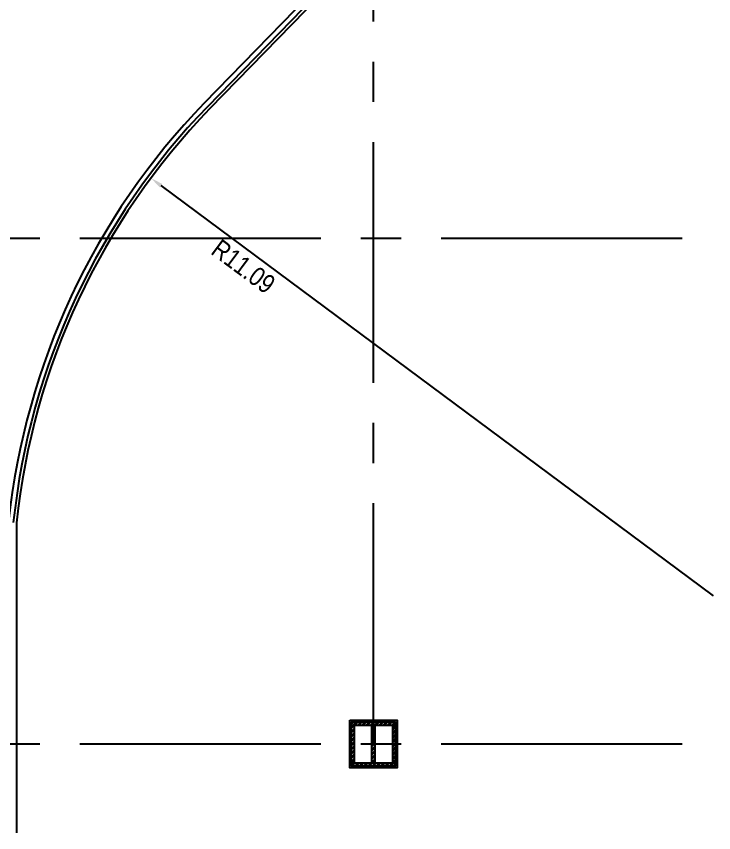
# Model space of a CAD drawing. Header units: millimetres. Extents: x 2148 to 2681, y 758 to 986.
# Drawn here: x 2416.17 to 2427.2, y 866.12 to 879.03 of the extents above; entities that cross this region are included whole.
import ezdxf

# ---------------------------------------------------------------- set-up
doc = ezdxf.new("R2010")
doc.units = ezdxf.units.MM
doc.linetypes.add('CENTER2', pattern=[28.575, 19.05, -3.175, 3.175, -3.175])
for name, color, linetype in [('A-Hatch', 253, 'Continuous'), ('cladding', 2, 'Continuous'), ('COL-IN', 2, 'Continuous'), ('COLUMN', 7, 'Continuous'), ('FIXTURE', 1, 'Continuous'), ('S_GRID LINES', 252, 'Continuous')]:
    doc.layers.add(name, color=color, linetype=linetype)
doc.styles.add('ARIALNW', font='ARIALN.TTF')
doc.dimstyles.new('DIM 100', dxfattribs={"dimtxt": 0.2, "dimasz": 0.2, "dimexe": 0.1, "dimexo": 0, "dimgap": 0.05, "dimtad": 1, "dimzin": 0, "dimdsep": 46, "dimtxsty": 'ARIALNW', "dimcen": 0.09, "dimclrd": 6, "dimclre": 6, "dimclrt": 13, "dimadec": 0, "dimazin": 0, "dimtfac": 1, "dimtofl": 0, "dimtmove": 2, "dimatfit": 3, "dimfxl": 1, "dimtolj": 1, "dimtzin": 0, "dimarcsym": 0})

# ---------------------------------------------------------------- blocks, each defined once
blk = doc.blocks.new('*D2552')
at = {"layer": 'Defpoints', "color": 0, "transparency": 16777216}
for p in [(2418.294, 876.473, 0), (2427.195, 869.861, 0)]:
    blk.add_point(p, dxfattribs=at)
at = {"layer": 'FIXTURE', "color": 6, "lineweight": -2, "transparency": 16777216}
blk.add_line((2427.195, 869.861), (2418.454, 876.353), dxfattribs=at)
at = {"layer": 'FIXTURE', "color": 6, "transparency": 16777216}
blk.add_solid([(2418.474, 876.38), (2418.434, 876.327), (2418.294, 876.473)], dxfattribs=at)
at = {"layer": 'FIXTURE', "color": 13, "transparency": 16777216, "insert": (2419.757, 875.074), "char_height": 0.3, "attachment_point": 5, "rotation": 323.3961, "style": 'ARIALNW'}
blk.add_mtext('\\A1;R11.09', dxfattribs=at)

msp = doc.modelspace()

# ---------------------------------------------------------------- hatches: boundary and pattern name
at = {"layer": 'A-Hatch'}
h = msp.add_hatch(dxfattribs=at)
h.set_pattern_fill('ANSI32', color=256, scale=0.005, style=0)
h.set_pattern_definition([(45, (122.653275, 3e-13), (-0.0336759605, 0.0336759605), []), (45, (122.675726, 3e-13), (-0.0336759605, 0.0336759605), [])])
h.paths.add_polyline_path([(2422.1638363, 867.868508), (2421.8138363, 867.868508), (2421.8138363, 867.818508), (2422.1638363, 867.818508)])
h.paths.add_polyline_path([(2421.8138363, 867.868508), (2421.4638363, 867.868508), (2421.4638363, 867.818508), (2421.8138363, 867.818508)])
h.paths.add_polyline_path([(2421.5138363, 867.818508), (2421.4638363, 867.818508), (2421.4638363, 867.518508), (2421.5138363, 867.518508)])
h.paths.add_polyline_path([(2421.5138363, 867.518508), (2421.4638363, 867.518508), (2421.4638363, 867.218508), (2421.5138363, 867.218508)])
h.paths.add_polyline_path([(2421.8138363, 867.818508), (2421.7888363, 867.818508), (2421.7888363, 867.518508), (2421.8138363, 867.518508)])
h.paths.add_polyline_path([(2421.8388363, 867.818508), (2421.8138363, 867.818508), (2421.8138363, 867.518508), (2421.8388363, 867.518508)])
h.paths.add_polyline_path([(2421.8388363, 867.518508), (2421.7888363, 867.518508), (2421.7888363, 867.218508), (2421.8388363, 867.218508)])
h.paths.add_polyline_path([(2422.1638363, 867.218508), (2421.4638363, 867.218508), (2421.4638363, 867.168508), (2422.1638363, 867.168508)])
h.paths.add_polyline_path([(2422.1638363, 867.518508), (2422.1138363, 867.518508), (2422.1138363, 867.218508), (2422.1638363, 867.218508)])
h.paths.add_polyline_path([(2422.1638363, 867.818508), (2422.1138363, 867.818508), (2422.1138363, 867.518508), (2422.1638363, 867.518508)])

# ---------------------------------------------------------------- linework, layer by layer
at = {"layer": 'cladding', "elevation": 0}
msp.add_lwpolyline([(2421.4388363, 867.893508), (2422.1888363, 867.893508), (2422.1888363, 867.143508), (2421.4388363, 867.143508)], close=True, dxfattribs=at)
at = {"layer": 'COL-IN'}
for p, q in [((2421.4638363, 867.868508, 0), (2422.1638363, 867.868508, 0)), ((2421.4638363, 867.168508, 0), (2421.4638363, 867.868508, 0)), ((2422.1638363, 867.868508, 0), (2422.1638363, 867.168508, 0)), ((2421.4638363, 867.818508, 0), (2422.1638363, 867.818508, 0)), ((2421.5138363, 867.218508, 0), (2421.5138363, 867.818508, 0)), ((2421.7888363, 867.218508, 0), (2421.7888363, 867.818508, 0)), ((2421.8388363, 867.218508, 0), (2421.8388363, 867.818508, 0)), ((2422.1138363, 867.818508, 0), (2422.1138363, 867.218508, 0)), ((2421.4638363, 867.218508, 0), (2422.1638363, 867.218508, 0)), ((2422.1638363, 867.168508, 0), (2421.4638363, 867.168508, 0))]:
    msp.add_line(p, q, dxfattribs=at)
at = {"layer": 'COLUMN'}
for p, q in [((2419.1381252, 877.6598202, 0), (2424.0340587, 882.6957065, 0)), ((2419.1919002, 877.6075397, 0), (2424.1090587, 882.6652578, 0)), ((2419.2277501, 877.572686, 0), (2424.1590587, 882.6449587, 0)), ((2416.1675474, 871.019075, 0), (2416.1675474, 866.1158389, 0))]:
    msp.add_line(p, q, dxfattribs=at)
for radius in [11.2132316, 11.1382317, 11.0882319]:
    msp.add_arc((2427.1951384, 869.8610319, -0.0000017), radius, 135.93444385, 174.00502771, dxfattribs=at)
at = {"layer": 'S_GRID LINES', "linetype": 'CENTER2', "ltscale": 0.2}
for p, q in [((2421.8138363, 867.518508, 0), (2421.8138363, 896.6391014, 0)), ((2426.6960968, 875.518508, 0), (2408.2676958, 875.518508, 0)), ((2426.6960968, 867.518508, 0), (2408.2676958, 867.518508, 0))]:
    msp.add_line(p, q, dxfattribs=at)

# ---------------------------------------------------------------- dimensions: what is measured, and where the dimension line sits
at = {"layer": 'FIXTURE'}
dim = msp.add_radius_dim(center=(2427.1951384, 869.8610319, -0.0000017), mpoint=(2418.2937585, 876.4727126, -0.0000017), dimstyle='DIM 100', override={"dimtxt": 0.3}, dxfattribs=at)
dim.commit()
dim.dimension.update_dxf_attribs({"geometry": '*D2552', "text_midpoint": (2419.7569298, 875.0738858), "dimtype": 164})

doc.saveas('drawing.dxf')
